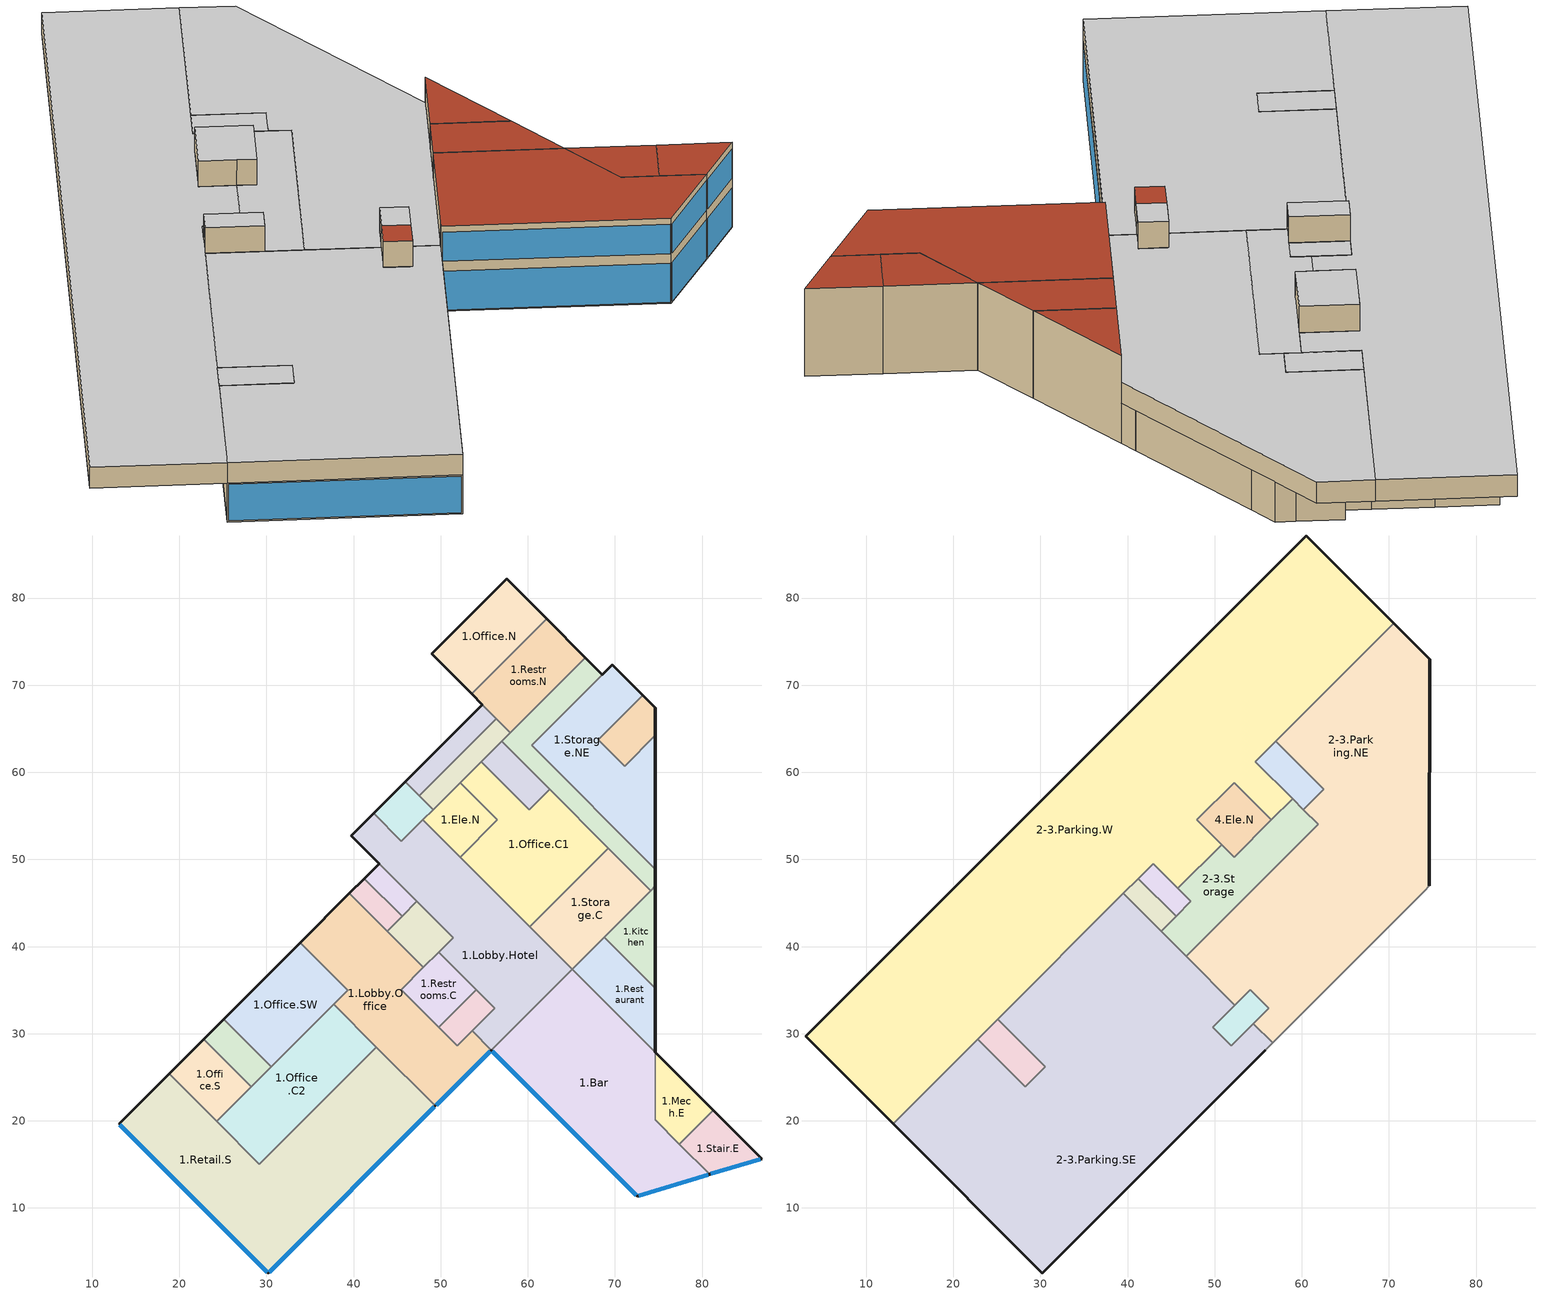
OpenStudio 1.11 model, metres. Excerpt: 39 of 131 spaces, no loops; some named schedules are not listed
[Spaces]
1.Retail.S
 floor ground: 18.83,25.4 29.19,15.03 42.63,28.47 49.39,21.71 30.22,2.54 13.09,19.66 z0
 wall outside (Proposed CMU Wall): 18.83,25.4 13.09,19.66 30.22,2.54 49.39,21.71 z0:4.88
 wall to 1.Office.S: 24.29,19.94 18.83,25.4 z0:4.88
 wall to 1.Office.C2: 42.63,28.47 29.19,15.03 24.29,19.94 z0:4.88
 wall to 1.Lobby.Office: 49.39,21.71 42.63,28.47 z0:4.88
 window: 13.2,19.56 30.11,2.65 / 30.32,2.65 49.28,21.6 z0.15:4.72
1.Lobby.Office
 floor ground: 39.52,46.09 48.01,37.6 45.46,35.05 51.9,28.61 53.61,30.32 55.8,28.12 49.39,21.71 37.73,33.37 39.34,34.99 33.88,40.45 z0
 wall outside (Proposed CMU Wall): 39.52,46.09 33.88,40.45 / 49.39,21.71 55.8,28.12 z0:4.88
 wall to 1.Ele.S: 43.85,41.77 39.52,46.09 z0:4.88
 wall to 1.Retail.C: 48.01,37.6 43.85,41.77 z0:4.88
 wall to 1.Restrooms.C: 49.77,30.74 45.46,35.05 48.01,37.6 z0:4.88
 wall to 1.Ele.E: 53.61,30.32 51.9,28.61 49.77,30.74 z0:4.88
 wall to 1.Lobby.Hotel: 55.8,28.12 53.61,30.32 z0:4.88
 wall to 1.Office.C2: 37.73,33.37 42.63,28.47 z0:4.88
 wall to 1.Office.SW: 33.88,40.45 39.34,34.99 37.73,33.37 z0:4.88
 window: 49.5,21.82 55.69,28.02 z0.15:4.72
1.Lobby.Hotel
 floor ground: 42.3,55.29 45.5,52.08 47.97,54.54 65.09,37.42 55.8,28.12 53.61,30.32 56.21,32.92 49.77,39.36 51.45,41.04 39.75,52.74 z0
 wall outside (Proposed CMU Wall): 42.3,55.29 39.75,52.74 42.96,49.53 z0:4.88
 wall to 1.Office.W: 47.97,54.54 45.5,52.08 42.3,55.29 z0:4.88
 wall to 1.Ele.N: 52.24,50.27 47.97,54.54 z0:4.88
 wall to 1.Office.C1: 60.24,42.27 52.24,50.27 z0:4.88
 wall to 1.Storage.C: 65.09,37.42 60.24,42.27 z0:4.88
 wall to 1.Bar: 55.8,28.12 65.09,37.42 z0:4.88
 wall to 1.Ele.E: 54.08,35.05 56.21,32.92 53.61,30.32 z0:4.88
 wall to 1.Restrooms.C: 49.77,39.36 54.08,35.05 z0:4.88
 wall to 1.Retail.C: 47.29,45.21 51.45,41.04 49.77,39.36 z0:4.88
 wall to 1.Mech.W: 42.96,49.53 47.29,45.21 z0:4.88
1.Storage.C
 floor ground: 69.26,51.28 74.11,46.43 65.09,37.42 60.24,42.27 z0
 wall to 1.Office.C1: 69.26,51.28 60.24,42.27 z0:4.88
 wall to 1.Corridor.NE: 74.11,46.43 69.26,51.28 z0:4.88
 wall to 1.Kitchen: 68.77,41.09 74.11,46.43 z0:4.88
 wall to 1.Restaurant: 65.09,37.42 68.77,41.09 z0:4.88
1.Corridor.NE
 floor ground: 66.61,73.18 68.57,71.22 60.43,63.08 74.64,48.88 74.64,46.96 74.11,46.43 56.99,63.56 z0
 wall outside (Proposed CMU Wall): 68.57,71.22 66.61,73.18 / 74.64,46.96 74.64,48.88 z0:4.88
 wall to 1.Stairs.N: 56.99,63.56 62.5,58.05 z0:4.88
 wall to 1.Corridor.NW: 57.99,64.56 56.99,63.56 z0:4.88
 wall to 1.Restrooms.N: 66.61,73.18 57.99,64.56 z0:4.88
 wall to 1.Storage.NE: 74.64,48.88 60.43,63.08 68.57,71.22 z0:4.88
 wall to 1.Kitchen: 74.11,46.43 74.64,46.96 z0:4.88
 wall to 1.Office.C1: 62.5,58.05 69.26,51.28 z0:4.88
1.Storage.NE
 floor ground: 69.71,72.36 73.21,68.86 68.09,63.74 71.11,60.72 74.65,64.26 74.64,48.88 60.43,63.08 z0
 wall outside (Proposed CMU Wall): 74.64,48.88 74.65,64.26 / 73.21,68.86 69.71,72.36 68.57,71.22 z0:4.88
 wall to 1.Mech.NE: 74.65,64.26 71.11,60.72 68.09,63.74 73.21,68.86 z0:4.88
1.Ele.E
 floor ground: 54.08,35.05 56.21,32.92 51.9,28.61 49.77,30.74 z0
 wall to 1.Restrooms.C: 54.08,35.05 49.77,30.74 z0:4.88
1.Restrooms.C
 floor ground: 49.77,39.36 54.08,35.05 49.77,30.74 45.46,35.05 z0
 wall to 1.Retail.C: 49.77,39.36 48.01,37.6 z0:4.88
1.Office.C1
 floor ground: 54.67,61.24 60.18,55.73 62.5,58.05 69.26,51.28 60.24,42.27 52.24,50.27 56.51,54.54 52.24,58.81 z0
 wall to 1.Ele.N: 52.24,58.81 56.51,54.54 52.24,50.27 z0:4.88
 wall to 1.Corridor.NW: 54.67,61.24 52.24,58.81 z0:4.88
 wall to 1.Stairs.N: 62.5,58.05 60.18,55.73 54.67,61.24 z0:4.88
1.Office.C2
 floor ground: 37.73,33.37 42.63,28.47 29.19,15.03 24.29,19.94 z0
 wall to 1.Office.S: 28.28,23.93 24.29,19.94 z0:4.88
 wall to 1.Stairs.S: 30.54,26.19 28.28,23.93 z0:4.88
 wall to 1.Office.SW: 37.73,33.37 30.54,26.19 z0:4.88
1.Retail.C
 floor ground: 47.29,45.21 51.45,41.04 48.01,37.6 43.85,41.77 z0
 wall to 1.Ele.S: 45.57,43.49 43.85,41.77 z0:4.88
 wall to 1.Mech.W: 47.29,45.21 45.57,43.49 z0:4.88
1.Mech.NE
 floor ground: 73.21,68.86 74.66,67.42 74.65,64.26 71.11,60.72 68.09,63.74 z0
 wall outside (Proposed CMU Wall): 74.65,64.26 74.66,67.42 73.21,68.86 z0:4.88
1.Stairs.N
 floor ground: 56.99,63.56 62.5,58.05 60.18,55.73 54.67,61.24 z0
 wall to 1.Corridor.NW: 56.99,63.56 54.67,61.24 z0:4.88
1.Office.S
 floor ground: 22.82,29.39 28.28,23.93 24.29,19.94 18.83,25.4 z0
 wall outside (Proposed CMU Wall): 22.82,29.39 18.83,25.4 z0:4.88
 wall to 1.Stairs.S: 28.28,23.93 22.82,29.39 z0:4.88
1.Stairs.S
 floor ground: 25.08,31.65 30.54,26.19 28.28,23.93 22.82,29.39 z0
 wall outside (Proposed CMU Wall): 25.08,31.65 22.82,29.39 z0:4.88
 wall to 1.Office.SW: 30.54,26.19 25.08,31.65 z0:4.88
1.Office.SW
 floor ground: 33.88,40.45 39.34,34.99 30.54,26.19 25.08,31.65 z0
 wall outside (Proposed CMU Wall): 33.88,40.45 25.08,31.65 z0:4.88
1.Ele.S
 floor ground: 41.24,47.81 45.57,43.49 43.85,41.77 39.52,46.09 z0
 wall outside (Proposed CMU Wall): 41.24,47.81 39.52,46.09 z0:4.88
 wall to 1.Mech.W: 45.57,43.49 41.24,47.81 z0:4.88
1.Mech.W
 floor ground: 42.96,49.53 47.29,45.21 45.57,43.49 41.24,47.81 z0
 wall outside (Proposed CMU Wall): 42.96,49.53 41.24,47.81 z0:4.88
1.Ele.N
 floor ground: 52.24,58.81 56.51,54.54 52.24,50.27 47.97,54.54 z0
 wall to 1.Office.W: 49.15,55.72 47.97,54.54 z0:4.88
 wall to 1.Corridor.NW: 52.24,58.81 49.15,55.72 z0:4.88
1.Office.W
 floor ground: 45.94,58.93 49.15,55.72 45.5,52.08 42.3,55.29 z0
 wall outside (Proposed CMU Wall): 45.94,58.93 42.3,55.29 z0:4.88
 wall to 1.Storage.W: 47.55,57.33 45.94,58.93 z0:4.88
 wall to 1.Corridor.NW: 49.15,55.72 47.55,57.33 z0:4.88
1.Corridor.NW
 floor ground: 56.38,66.16 57.99,64.56 49.15,55.72 47.55,57.33 z0
 wall to 1.Restrooms.N: 57.99,64.56 56.38,66.16 z0:4.88
 wall to 1.Storage.W: 56.38,66.16 47.55,57.33 z0:4.88
1.Restrooms.N
 floor ground: 62.17,77.62 66.61,73.18 57.99,64.56 53.55,69 z0
 wall outside (Proposed CMU Wall): 53.55,69 54.78,67.77 / 66.61,73.18 62.17,77.62 z0:4.88
 wall to 1.Office.N: 62.17,77.62 53.55,69 z0:4.88
 wall to 1.Storage.W: 54.78,67.77 56.38,66.16 z0:4.88
1.Storage.W
 floor ground: 54.78,67.77 56.38,66.16 47.55,57.33 45.94,58.93 z0
 wall outside (Proposed CMU Wall): 54.78,67.77 45.94,58.93 z0:4.88
1.Office.N
 floor ground: 57.57,82.21 62.17,77.62 53.55,69 48.95,73.59 z0
 wall outside (Proposed CMU Wall): 62.17,77.62 57.57,82.21 48.95,73.59 53.55,69 z0:4.88
1.Kitchen
 floor ground: 74.64,46.96 74.63,35.22 68.77,41.09 z0
 wall outside (Proposed CMU Wall): 74.63,35.22 74.64,46.96 z0:10.67
 wall to 1.Restaurant: 68.77,41.09 74.63,35.22 z0:10.67
 wall to 2-3.Parking.NE: 74.64,46.96 74.11,46.43 68.77,41.09 z4.88:7.47
 wall to 4.Parking.NE: 74.64,46.96 74.11,46.43 68.77,41.09 z7.47:10.67
 roof outside: 74.63,35.22 74.64,46.96 68.77,41.09 z10.67
1.Restaurant
 floor ground: 65.09,37.42 68.77,41.09 74.63,35.22 74.63,27.88 z0
 wall outside (Proposed CMU Wall): 74.63,27.88 74.63,35.22 z0:10.67
 wall to 2-3.Parking.NE: 68.77,41.09 65.09,37.42 z4.88:7.47
 wall to 1.Bar: 65.09,37.42 74.63,27.88 z0:10.67
 wall to 4.Parking.NE: 68.77,41.09 65.09,37.42 z7.47:10.67
 roof outside: 74.63,27.88 74.63,35.22 68.77,41.09 65.09,37.42 z10.67
1.Stair.E
 floor ground: 77.41,17.33 81.29,21.22 86.86,15.65 80.88,13.86 z0
 wall outside (Proposed CMU Wall): 80.88,13.86 86.86,15.65 81.29,21.22 z0:10.67
 wall to 1.Bar: 77.41,17.33 80.88,13.86 z0:10.67
 wall to 1.Mech.E: 81.29,21.22 77.41,17.33 z0:10.67
 window: 81.03,13.9 86.71,15.61 z6.25:9.91; 81.03,13.9 86.71,15.61 z0.15:5.03
 roof outside: 86.86,15.65 81.29,21.22 77.41,17.33 80.88,13.86 z10.67
1.Bar
 floor ground: 65.09,37.42 74.63,27.88 74.62,20.12 80.88,13.86 72.56,11.36 55.8,28.12 z0
 wall outside (Proposed CMU Wall): 55.8,28.12 72.56,11.36 80.88,13.86 z0:10.67
 wall to 1.Mech.E: 77.41,17.33 74.62,20.12 74.63,27.88 z0:10.67
 wall to 2-3.Parking.NE: 65.09,37.42 56.65,28.97 z4.88:7.47
 wall to 2-3.Parking.SE: 56.65,28.97 55.8,28.12 z4.88:7.47
 wall to 4.Parking.SE: 56.65,28.97 55.8,28.12 z7.47:10.67
 wall to 4.Parking.NE: 65.09,37.42 56.65,28.97 z7.47:10.67
 window: 55.91,28.02 72.46,11.47 / 72.71,11.41 80.74,13.82 z6.25:9.91; 55.91,28.02 72.46,11.47 / 72.71,11.41 80.74,13.82 z0.15:5.03
 roof outside: 80.88,13.86 74.62,20.12 74.63,27.88 65.09,37.42 55.8,28.12 72.56,11.36 z10.67
1.Mech.E
 floor ground: 74.63,27.88 81.29,21.22 77.41,17.33 74.62,20.12 z0
 wall outside (Proposed CMU Wall): 81.29,21.22 74.63,27.88 z0:10.67
 roof outside: 81.29,21.22 74.63,27.88 74.62,20.12 77.41,17.33 z10.67
4.Ele.E
 floor to 1.Ele.E: 54.08,35.05 56.21,32.92 51.9,28.61 49.77,30.74 z4.88
 wall to 2-3.Parking.SE: 52.33,33.29 49.77,30.74 51.9,28.61 54.46,31.16 z4.88:7.47
 wall to 2-3.Parking.NE: 54.46,31.16 56.21,32.92 54.08,35.05 52.33,33.29 z4.88:7.47
 wall to 4.Parking.NE: 54.46,31.16 56.21,32.92 54.08,35.05 52.33,33.29 z7.47:10.67
 wall to 4.Parking.SE: 52.33,33.29 49.77,30.74 51.9,28.61 54.46,31.16 z7.47:10.67
 ceiling to 5-7.Hotel.E3: 56.21,32.92 54.08,35.05 51.79,32.76 53.93,30.63 z10.67
 roof outside: 53.93,30.63 51.79,32.76 49.77,30.74 51.9,28.61 z10.67
4.Ele.S
 floor to 1.Ele.S: 41.24,47.81 45.57,43.49 43.85,41.77 39.52,46.09 z4.88
 wall to 4.Parking.W: 41.24,47.81 39.52,46.09 z7.47:10.67
 wall to 4.Mech: 45.57,43.49 41.24,47.81 z7.47:10.67
 wall to 2-3.Storage: 43.85,41.77 45.57,43.49 z4.88:7.47
 wall to 2-3.Parking.SE: 39.52,46.09 43.85,41.77 z4.88:7.47
 wall to 4.Parking.SE: 39.52,46.09 43.85,41.77 z7.47:10.67
 wall to 4.Storage: 43.85,41.77 45.57,43.49 z7.47:10.67
 wall to 2-3.Parking.W: 41.24,47.81 39.52,46.09 z4.88:7.47
 wall to 2-3.Mech: 45.57,43.49 41.24,47.81 z4.88:7.47
 ceiling to 5-7.Ele.S: 45.57,43.49 41.24,47.81 39.52,46.09 43.85,41.77 z10.67
4.Ele.N
 floor to 1.Ele.N: 52.24,58.81 56.51,54.54 52.24,50.27 47.97,54.54 z4.88
 wall to 4.Parking.W: 56.51,54.54 52.24,58.81 47.97,54.54 50.8,51.71 z7.47:10.67
 wall to 2-3.Storage: 50.8,51.71 52.24,50.27 56.51,54.54 z4.88:7.47
 wall to 4.Storage: 50.8,51.71 52.24,50.27 56.51,54.54 z7.47:10.67
 wall to 2-3.Parking.W: 56.51,54.54 52.24,58.81 47.97,54.54 50.8,51.71 z4.88:7.47
 ceiling to 8.Ele.N: 56.51,54.54 52.24,58.81 47.97,54.54 52.24,50.27 z10.67
2-3.Parking.SE
 floor to 1.Lobby.Office: 39.52,46.09 48.01,37.6 45.46,35.05 51.9,28.61 53.61,30.32 55.8,28.12 49.39,21.71 37.73,33.37 39.34,34.99 33.88,40.45 z4.88
 floor to 1.Lobby.Hotel: 53.61,30.32 54.46,31.16 56.65,28.97 55.8,28.12 z4.88
 floor to 1.Restrooms.C: 48.01,37.6 52.33,33.29 49.77,30.74 45.46,35.05 z4.88
 floor to 1.Office.S: 22.82,29.39 28.28,23.93 24.29,19.94 18.83,25.4 z4.88
 floor to 1.Retail.S: 18.83,25.4 29.19,15.03 42.63,28.47 49.39,21.71 30.22,2.54 13.09,19.66 z4.88
 floor to 1.Office.SW: 33.88,40.45 39.34,34.99 30.54,26.19 25.08,31.65 z4.88
 floor to 1.Office.C2: 37.73,33.37 42.63,28.47 29.19,15.03 24.29,19.94 z4.88
 wall outside (Proposed CMU Wall): 13.09,19.66 30.22,2.54 55.8,28.12 z4.88:7.47
 wall to 2-3.Parking.W: 22.82,29.39 13.09,19.66 / 39.52,46.09 25.08,31.65 z4.88:7.47
 wall to 2-3.Stairs.S: 25.08,31.65 30.54,26.19 28.28,23.93 22.82,29.39 z4.88:7.47
 wall to 2-3.Storage: 46.73,38.89 43.85,41.77 z4.88:7.47
 wall to 2-3.Parking.NE: 52.33,33.29 46.73,38.89 / 56.65,28.97 54.46,31.16 z4.88:7.47
 ceiling to 4.Parking.SE: 56.65,28.97 54.46,31.16 51.9,28.61 49.77,30.74 52.33,33.29 39.52,46.09 25.08,31.65 30.54,26.19 28.28,23.93 22.82,29.39 13.09,19.66 30.22,2.54 z7.47
2-3.Parking.NE
 floor to 1.Storage.NE: 60.43,63.08 69.71,72.36 73.21,68.86 68.09,63.74 71.11,60.72 74.65,64.26 74.64,48.88 z4.88
 floor to 1.Office.C1: 62.5,58.05 69.26,51.28 60.24,42.27 55.17,47.33 61.88,54.04 60.18,55.73 z4.88
 floor to 1.Retail.C: 50.17,42.33 51.45,41.04 48.01,37.6 46.73,38.89 z4.88
 floor to 1.Restrooms.C: 48.01,37.6 49.77,39.36 54.08,35.05 52.33,33.29 z4.88
 floor to 1.Lobby.Hotel: 55.17,47.33 65.09,37.42 56.65,28.97 54.46,31.16 56.21,32.92 49.77,39.36 51.45,41.04 50.17,42.33 z4.88
 floor to 1.Corridor.NE: 66.61,73.18 68.57,71.22 60.43,63.08 74.64,48.88 74.64,46.96 74.11,46.43 56.99,63.56 z4.88
 floor to 1.Storage.C: 69.26,51.28 74.11,46.43 65.09,37.42 60.24,42.27 z4.88
 floor to 1.Mech.NE: 73.21,68.86 74.66,67.42 74.65,64.26 71.11,60.72 68.09,63.74 z4.88
 floor ground: 70.53,77.1 74.66,72.98 74.66,67.42 69.71,72.36 68.57,71.22 66.61,73.18 z4.88
 wall outside (Proposed CMU Wall): 74.64,46.96 74.66,72.98 70.53,77.1 z4.88:7.47
 wall to 2-3.Storage: 60.18,55.73 61.88,54.04 46.73,38.89 z4.88:7.47
 wall to 2-3.Stairs.N: 56.99,63.56 62.5,58.05 60.18,55.73 z4.88:7.47
 wall to 2-3.Parking.W: 70.53,77.1 56.99,63.56 z4.88:7.47
 ceiling to 4.Parking.NE: 74.64,46.96 74.66,72.98 70.53,77.1 56.99,63.56 62.5,58.05 60.18,55.73 61.88,54.04 46.73,38.89 52.33,33.29 54.08,35.05 56.21,32.92 54.46,31.16 56.65,28.97 z7.47
2-3.Storage
 floor to 1.Retail.C: 47.29,45.21 50.17,42.33 46.73,38.89 43.85,41.77 z4.88
 floor to 1.Lobby.Hotel: 50.8,51.71 55.17,47.33 50.17,42.33 45.79,46.71 z4.88
 floor to 1.Office.C1: 58.94,56.97 61.88,54.04 55.17,47.33 52.24,50.27 z4.88
 wall to 2-3.Mech: 45.79,46.71 47.29,45.21 45.57,43.49 z4.88:7.47
 wall to 2-3.Parking.W: 50.8,51.71 45.79,46.71 / 58.94,56.97 56.51,54.54 z4.88:7.47
 wall to 2-3.Stairs.N: 60.18,55.73 58.94,56.97 z4.88:7.47
 ceiling to 4.Storage: 61.88,54.04 58.94,56.97 52.24,50.27 50.8,51.71 45.79,46.71 47.29,45.21 43.85,41.77 46.73,38.89 z7.47
2-3.Stairs.N
 floor to 1.Stairs.N: 56.99,63.56 62.5,58.05 60.18,55.73 54.67,61.24 z4.88
 wall to 2-3.Parking.W: 56.99,63.56 54.67,61.24 58.94,56.97 z4.88:7.47
 ceiling to 4.Stairs.N: 62.5,58.05 56.99,63.56 54.67,61.24 60.18,55.73 z7.47
2-3.Stairs.S
 floor to 1.Stairs.S: 25.08,31.65 30.54,26.19 28.28,23.93 22.82,29.39 z4.88
 wall to 2-3.Parking.W: 25.08,31.65 22.82,29.39 z4.88:7.47
 ceiling to 4.Stairs.S: 30.54,26.19 25.08,31.65 22.82,29.39 28.28,23.93 z7.47
2-3.Mech
 floor to 1.Mech.W: 42.96,49.53 47.29,45.21 45.57,43.49 41.24,47.81 z4.88
 wall to 2-3.Parking.W: 45.79,46.71 42.96,49.53 41.24,47.81 z4.88:7.47
 ceiling to 4.Mech: 47.29,45.21 42.96,49.53 41.24,47.81 45.57,43.49 z7.47
2-3.Parking.W
 floor ground: 60.51,87.13 70.53,77.1 66.61,73.18 57.57,82.21 48.95,73.59 54.78,67.77 39.75,52.74 42.96,49.53 13.09,19.66 3.07,29.68 z4.88
 floor to 1.Office.N: 57.57,82.21 62.17,77.62 53.55,69 48.95,73.59 z4.88
 floor to 1.Office.C1: 54.67,61.24 58.94,56.97 56.51,54.54 52.24,58.81 z4.88
 floor to 1.Corridor.NW: 56.38,66.16 57.99,64.56 49.15,55.72 47.55,57.33 z4.88
 floor to 1.Lobby.Hotel: 42.3,55.29 45.5,52.08 47.97,54.54 50.8,51.71 45.79,46.71 39.75,52.74 z4.88
 floor to 1.Restrooms.N: 62.17,77.62 66.61,73.18 57.99,64.56 53.55,69 z4.88
 floor to 1.Storage.W: 54.78,67.77 56.38,66.16 47.55,57.33 45.94,58.93 z4.88
 floor to 1.Office.W: 45.94,58.93 49.15,55.72 45.5,52.08 42.3,55.29 z4.88
 wall outside (Proposed CMU Wall): 70.53,77.1 60.51,87.13 3.07,29.68 13.09,19.66 z4.88:7.47
 ceiling to 4.Parking.W: 58.94,56.97 54.67,61.24 70.53,77.1 60.51,87.13 3.07,29.68 13.09,19.66 42.96,49.53 45.79,46.71 50.8,51.71 47.97,54.54 52.24,58.81 56.51,54.54 z7.47
[Building]
Building 1: Space Type=90.1-2007 - LrgHotel - GuestRoom; Default Construction Set=Proposed Wall 0.2 Spandrel; Default Schedule Set=90.1-2007 - LrgHotel - GuestRoom Schedule Set
[ClimateZones]
Climate Zone Institution Name 1=ASHRAE; Climate Zone Document Name 1=ANSI/ASHRAE Standard 169; Climate Zone Document Year 1=2006; Climate Zone Institution Name 2=CEC; Climate Zone Document Name 2=California Climate Zone Descriptions; Climate Zone Document Year 2=1995
[Site]
Denver Intl Ap: Latitude {deg}=39.83; Longitude {deg}=-104.65; Time Zone {hr}=-7; Elevation {m}=1650
[SizingPeriod:DesignDay] Barometric Pressure {Pa}=83011; Sky Clearness=0; Rain Indicator=0; Snow Indicator=0; Day of Month=21; Daylight Saving Time Indicator=0; Dry-Bulb Temperature Range Modifier Type=DefaultMultipliers
Name | Maximum Dry-Bulb Temperature {C} | Daily Dry-Bulb Temperature Range {deltaC} | Humidity Indicating Conditions at Maximum Dry-Bulb | Wind Speed {m/s} | Wind Direction {deg} | Month | Day Type | Humidity Indicating Type | Solar Model Indicator | ASHRAE Taub | ASHRAE Taud
Denver Intl Ap Ann Clg .4% Condns DP=>MDB | 19.9 | 15.2 | 16 | 4.2 | 80 | 7 | SummerDesignDay | Dewpoint | ASHRAETau | 0.424 | 2.012
Denver Intl Ap Ann Hum_n 99.6% Condns DP=>MCDB | -11.7 | 0 | -21.5 | 3.3 | 160 | 12 | WinterDesignDay | Dewpoint | ASHRAEClearSky
Denver Intl Ap Ann Clg .4% Condns DB=>MWB | 34.6 | 15.2 | 15.7 | 4.2 | 80 | 7 | SummerDesignDay | Wetbulb | ASHRAETau | 0.424 | 2.012
Denver Intl Ap Ann Clg .4% Condns WB=>MDB | 27.3 | 15.2 | 18.3 | 4.2 | 80 | 7 | SummerDesignDay | Wetbulb | ASHRAETau | 0.424 | 2.012
[Construction]
ExtSlabCarpet 4in ClimateZone 1-8: MAT-CC05 4 HW CONCRETE, CP02 CARPET PAD
Exterior Door: F08 Metal surface, I01 25mm insulation board
Interior Ceiling: M11 100mm lightweight concrete, F05 Ceiling air space resistance, F16 Acoustic tile
Interior Door; Interior Partition: G05 25mm wood
Interior Floor: F16 Acoustic tile, F05 Ceiling air space resistance, M11 100mm lightweight concrete
Interior Wall: G01a 19mm gypsum board, F04 Wall air space resistance, G01a 19mm gypsum board
Interior Window; Interior Window 1; Interior Window 2: Clear 3mm
90.1-2007 Nonres 5B Roof IEAD: Roof Membrane 1, Roof Insulation [14], Metal Decking 1
90.1-2007 Nonres 5B Skylight without Curb: Theoretical Glass [146]
Low-e Low SHGC Window Construction: Low-e Low SHGC Glass Material
Spandrel Wall: MAT-SHEATH 1, Wall Insulation Spandrel_R-value to: 2.490221628296452 (ft^2*h*R/Btu), 1/2IN Gypsum 1
Proposed CMU Wall: MAT-SHEATH 1, Wall Insulation Proposed CMU, 1/2IN Gypsum 1
[Material] Thermal Absorptance=0.9
Name | Roughness | Thickness {m} | Conductivity {W/m-K} | Density {kg/m3} | Specific Heat {J/kg-K} | Solar Absorptance | Visible Absorptance
MAT-CC05 4 HW CONCRETE | Rough | 0.1016 | 1.311 | 2240 | 836.8 | 0.7 | 0.7
F08 Metal surface | Smooth | 0.0008 | 45.28 | 7824 | 500 | 0.7 | 0.7
I01 25mm insulation board | MediumRough | 0.0254 | 0.03 | 43 | 1210 | 0.7 | 0.7
M11 100mm lightweight concrete | MediumRough | 0.1016 | 0.53 | 1280 | 840 | 0.7 | 0.7
F16 Acoustic tile | MediumSmooth | 0.0191 | 0.06 | 368 | 590 | 0.7 | 0.7
G05 25mm wood | MediumSmooth | 0.0254 | 0.15 | 608 | 1630 | 0.7 | 0.7
G01a 19mm gypsum board | MediumSmooth | 0.019 | 0.16 | 800 | 1090 | 0.7 | 0.7
1/2IN Gypsum 1 | Smooth | 0.01271 | 0.16 | 784.9 | 830 | 0.92 | 0.92
Roof Insulation [14] | MediumRough | 0.167335 | 0.049 | 265 | 836.8 | 0.7 | 0.7
Roof Membrane 1 | VeryRough | 0.0095 | 0.16 | 1121.29 | 1460 | 0.7 | 0.7
Metal Decking 1 | MediumSmooth | 0.001524 | 45.006 | 7680 | 418.4 | 0.7 | 0.3
Wall Insulation Spandrel_R-value to: 2.490221628296452 (ft^2*h*R/Btu) | MediumRough | 0.0197349 | 0.045 | 265 | 836.8 | 0.7 | 0.7
Wall Insulation Proposed CMU | MediumRough | 0.1778 | 0.045 | 265 | 836.8 | 0.7 | 0.7
[Material:NoMass] Thermal Absorptance=0.9; Solar Absorptance=0.7
Name | Roughness | Thermal Resistance {m2-K/W} | Visible Absorptance
CP02 CARPET PAD | Smooth | 0.1 | 0.8
MAT-SHEATH 1 | Rough | 0.36256 | 0.7
[WindowMaterial:Glazing] Optical Data Type=SpectralAverage; Thickness {m}=0.003; Infrared Transmittance at Normal Incidence=0
Name | Solar Transmittance at Normal Incidence | Front Side Solar Reflectance at Normal Incidence | Back Side Solar Reflectance at Normal Incidence | Visible Transmittance at Normal Incidence | Front Side Visible Reflectance at Normal Incidence | Back Side Visible Reflectance at Normal Incidence | Front Side Infrared Hemispherical Emissivity | Back Side Infrared Hemispherical Emissivity | Conductivity {W/m-K} | Dirt Correction Factor for Solar and Visible Transmittance | Solar Diffusing
Clear 3mm | 0.837 | 0.075 | 0 | 0.898 | 0.081 | 0 | 0.84 | 0.84 | 0.9 | 1 | Yes
Theoretical Glass [146] | 0.481761 | 0.468239 | 0.468239 | 0.621562 | 0.328438 | 0.328438 | 0.9 | 0.9 | 0.03026
[WindowMaterial:SimpleGlazingSystem]
Low-e Low SHGC Glass Material: U-Factor {W/m2-K}=2.1691; Solar Heat Gain Coefficient=0.236; Visible Transmittance=0.438
[Material:AirGap]
Name | Thermal Resistance {m2-K/W}
F05 Ceiling air space resistance | 0.18
F04 Wall air space resistance | 0.15
[DefaultSurfaceConstructions]
Name | Floor Construction | Wall Construction | Roof Ceiling Construction
Default Surface Constructions 2 | Interior Floor | Interior Wall | Interior Ceiling
Default Surface Constructions 3 | ExtSlabCarpet 4in ClimateZone 1-8 | ExtSlabCarpet 4in ClimateZone 1-8 | ExtSlabCarpet 4in ClimateZone 1-8
Default Surface Constructions 1 adj ext wall insulation adj ext wall insulation adj ext wall insulation | ExtSlabCarpet 4in ClimateZone 1-8 | Spandrel Wall | 90.1-2007 Nonres 5B Roof IEAD
[DefaultSubSurfaceConstructions]
Name | Fixed Window Construction | Operable Window Construction | Door Construction | Skylight Construction | Tubular Daylight Dome Construction | Tubular Daylight Diffuser Construction
Default Sub Surface Constructions 1 | Low-e Low SHGC Window Construction | Low-e Low SHGC Window Construction | Exterior Door | 90.1-2007 Nonres 5B Skylight without Curb | Interior Window 2 | Interior Window 1
Default Sub Surface Constructions 2 | Interior Window | Interior Window | Interior Door
[DefaultConstructionSet]
Proposed Wall 0.2 Spandrel: Default Exterior Surface Constructions=Default Surface Constructions 1 adj ext wall insulation adj ext wall insulation adj ext wall insulation; Default Interior Surface Constructions=Default Surface Constructions 2; Default Ground Contact Surface Constructions=Default Surface Constructions 3; Default Exterior SubSurface Constructions=Default Sub Surface Constructions 1; Default Interior SubSurface Constructions=Default Sub Surface Constructions 2; Interior Partition Construction=Interior Partition
[GasEquipment:Definition]
90.1-2007 - LrgHotel - Kitchen Gas Equipment Definition: Design Level Calculation Method=Watts/Area; Watts per Space Floor Area {W/m2}=232.809
[SpaceType]
Name | Default Schedule Set | Design Specification Outdoor Air Object | Standards Building Type | Standards Space Type
90.1-2007 - LrgHotel - Cafe | 90.1-2007 - LrgHotel - Cafe Schedule Set | 90.1-2007 - LrgHotel - Cafe Ventilation | LargeHotel | Cafe
90.1-2007 - LrgHotel - Corridor | 90.1-2007 - LrgHotel - Corridor Schedule Set | 90.1-2007 - LrgHotel - Corridor Ventilation | LargeHotel | Corridor
90.1-2007 - LrgHotel - GuestRoom | 90.1-2007 - LrgHotel - GuestRoom Schedule Set | 90.1-2007 - LrgHotel - GuestRoom Ventilation | LargeHotel | GuestRoom
Retail Kitchen | Retail Schedule Set | 90.1-2007 - LrgHotel - Kitchen Ventilation | QuickServiceRestaurant | Kitchen
90.1-2007 - LrgHotel - Lobby | 90.1-2007 - LrgHotel - Lobby Schedule Set | 90.1-2007 - LrgHotel - Lobby Ventilation | LargeHotel | Lobby
90.1-2007 - LrgHotel - Mechanical | 90.1-2007 - LrgHotel - Mechanical Schedule Set | 90.1-2007 - LrgHotel - Mechanical Ventilation | LargeHotel | Mechanical
Retail | Retail Schedule Set | 90.1-2007 - LrgHotel - Retail Ventilation | LargeHotel | Retail
90.1-2007 - LrgHotel - Storage | 90.1-2007 - LrgHotel - Storage Schedule Set | 90.1-2007 - LrgHotel - Storage Ventilation | LargeHotel | Storage
Elevator Space Type |  |  | LargeHotel | Corridor
Stairs Space Type | 90.1-2007 - LrgHotel - Corridor Schedule Set | 90.1-2007 - LrgHotel - Corridor Ventilation | Office | Stair
Parking Garage Space Type | 90.1-2007 - LrgHotel - Corridor Schedule Set | 90.1-2007 - LrgHotel - Corridor Ventilation | LargeHotel | Storage
Office | Office Schedule Set | 90.1-2007 - LrgHotel - Office Ventilation | Office | OpenOffice
90.1-2007 - LrgHotel - Restroom | 90.1-2007 - LrgHotel - Corridor Schedule Set | 90.1-2007 - LrgHotel - Restroom Ventilation | LargeHotel | Corridor
[DefaultScheduleSet] Infiltration Schedule=LargeHotel Infil Quarter On
Name | Number of People Schedule | People Activity Level Schedule | Lighting Schedule | Electric Equipment Schedule
90.1-2007 - LrgHotel - Cafe Schedule Set; 90.1-2007 - LrgHotel - Lobby Schedule Set; 90.1-2007 - LrgHotel - Storage Schedule Set | LargeHotel Bldg Occ | LargeHotel Activity | LargeHotel Bldg Light | LargeHotel Bldg Equip
90.1-2007 - LrgHotel - Corridor Schedule Set | LargeHotel Bldg Occ | LargeHotel Activity | LargeHotel Bldg Light
90.1-2007 - LrgHotel - GuestRoom Schedule Set | LargeHotel GuestRoom Occ | LargeHotel Activity | LargeHotel Bldg Light | LargeHotel GuestRoom Equip
90.1-2007 - LrgHotel - Mechanical Schedule Set |  |  | LargeHotel Bldg Light | LargeHotel Bldg Equip
Retail Schedule Set | Retail Occ Sch | LargeHotel Activity | Retail Lighting Sch | Retail Bldg Equip
Office Schedule Set | Office Occupancy Sch | LargeHotel Activity | Office Lighting Sch | Office Equipment Sch
[Lights:Definition] Design Level Calculation Method=Watts/Area
Name | Watts per Space Floor Area {W/m2} | Fraction Visible
90.1-2007 - LrgHotel - Cafe Lights Definition | 7.31946
90.1-2007 - LrgHotel - Corridor Lights Definition | 5.59723
90.1-2007 - LrgHotel - GuestRoom Lights Definition | 10.5486
90.1-2007 - LrgHotel - Kitchen Lights Definition | 12.9167
90.1-2007 - LrgHotel - Lobby Lights Definition | 7.64238
90.1-2007 - LrgHotel - Mechanical Lights Definition | 16.1459
90.1-2007 - LrgHotel - Retail Lights Definition | 18.2986
90.1-2007 - LrgHotel - Storage Lights Definition | 8.61113
90.1-2007 - LrgHotel - Parking Garage Lights Definition | 1.18403 | 0
90.1-2007 - LrgHotel - Office Lights Definition | 11.8403
90.1-2007 - LrgHotel - Restroom Lights Definition | 7.85765 | 0
[Lights]
Name | Lights Definition | Space or SpaceType | Schedule
90.1-2007 - LrgHotel - Cafe Lights | 90.1-2007 - LrgHotel - Cafe Lights Definition | 90.1-2007 - LrgHotel - Cafe
90.1-2007 - LrgHotel - Corridor Lights | 90.1-2007 - LrgHotel - Corridor Lights Definition | 90.1-2007 - LrgHotel - Corridor
90.1-2007 - LrgHotel - GuestRoom Lights | 90.1-2007 - LrgHotel - GuestRoom Lights Definition | 90.1-2007 - LrgHotel - GuestRoom
90.1-2007 - LrgHotel - Kitchen Lights | 90.1-2007 - LrgHotel - Kitchen Lights Definition | Retail Kitchen
90.1-2007 - LrgHotel - Lobby Lights | 90.1-2007 - LrgHotel - Lobby Lights Definition | 90.1-2007 - LrgHotel - Lobby
90.1-2007 - LrgHotel - Mechanical Lights | 90.1-2007 - LrgHotel - Mechanical Lights Definition | 90.1-2007 - LrgHotel - Mechanical
90.1-2007 - LrgHotel - Retail Lights | 90.1-2007 - LrgHotel - Retail Lights Definition | Retail
90.1-2007 - LrgHotel - Storage Lights | 90.1-2007 - LrgHotel - Storage Lights Definition | 90.1-2007 - LrgHotel - Storage
90.1-2007 - LrgHotel - Corridor Lights 1 | 90.1-2007 - LrgHotel - Corridor Lights Definition | Stairs Space Type
90.1-2007 - LrgHotel - Corridor Lights 2 | 90.1-2007 - LrgHotel - Parking Garage Lights Definition | Parking Garage Space Type | Always On Sch
90.1-2007 - LrgHotel - Lobby Lights 1 | 90.1-2007 - LrgHotel - Office Lights Definition | Office
90.1-2007 - LrgHotel - Corridor Lights 5 | 90.1-2007 - LrgHotel - Restroom Lights Definition | 90.1-2007 - LrgHotel - Restroom
[DesignSpecification:OutdoorAir] Outdoor Air Method=Sum
Name | Outdoor Air Flow per Person {m3/s-person} | Outdoor Air Flow per Floor Area {m3/s-m2}
90.1-2007 - LrgHotel - Cafe Ventilation; 90.1-2007 - LrgHotel - Kitchen Ventilation | 0.00353961 | 0.0009144
90.1-2007 - LrgHotel - Corridor Ventilation |  | 0.0003048
90.1-2007 - LrgHotel - GuestRoom Ventilation; 90.1-2007 - LrgHotel - Office Ventilation | 0.00235974 | 0.0003048
90.1-2007 - LrgHotel - Lobby Ventilation | 0.00353961 | 0.0003048
90.1-2007 - LrgHotel - Mechanical Ventilation; 90.1-2007 - LrgHotel - Storage Ventilation |  | 0.0006096
90.1-2007 - LrgHotel - Retail Ventilation | 0.00353961 | 0.0006096
90.1-2007 - LrgHotel - Restroom Ventilation | 0 | 0.0003048
[People:Definition] Number of People Calculation Method=People/Area; Fraction Radiant=0.3
Name | People per Space Floor Area {person/m2}
90.1-2007 - LrgHotel - Cafe People Definition | 0.721182
90.1-2007 - LrgHotel - Corridor People Definition | 0.0107639
90.1-2007 - LrgHotel - GuestRoom People Definition | 0.0384272
90.1-2007 - LrgHotel - Kitchen People Definition | 0.0538196
90.1-2007 - LrgHotel - Lobby People Definition | 0.322917
90.1-2007 - LrgHotel - Retail People Definition | 0.161459
90.1-2007 - LrgHotel - Storage People Definition | 0.0215278
90.1-2007 - LrgHotel - Office People Definition | 0.0511286
90.1-2007 - LrgHotel - Restroom People Definition | 0.107639
[People]
Name | People Definition | Space or SpaceType
90.1-2007 - LrgHotel - Cafe People | 90.1-2007 - LrgHotel - Cafe People Definition | 90.1-2007 - LrgHotel - Cafe
90.1-2007 - LrgHotel - Corridor People | 90.1-2007 - LrgHotel - Corridor People Definition | 90.1-2007 - LrgHotel - Corridor
90.1-2007 - LrgHotel - GuestRoom People | 90.1-2007 - LrgHotel - GuestRoom People Definition | 90.1-2007 - LrgHotel - GuestRoom
90.1-2007 - LrgHotel - Kitchen People | 90.1-2007 - LrgHotel - Kitchen People Definition | Retail Kitchen
90.1-2007 - LrgHotel - Lobby People | 90.1-2007 - LrgHotel - Lobby People Definition | 90.1-2007 - LrgHotel - Lobby
90.1-2007 - LrgHotel - Retail People | 90.1-2007 - LrgHotel - Retail People Definition | Retail
90.1-2007 - LrgHotel - Storage People | 90.1-2007 - LrgHotel - Storage People Definition | 90.1-2007 - LrgHotel - Storage
90.1-2007 - LrgHotel - Corridor People 1 | 90.1-2007 - LrgHotel - Corridor People Definition | Stairs Space Type
90.1-2007 - LrgHotel - Lobby People 1 | 90.1-2007 - LrgHotel - Office People Definition | Office
90.1-2007 - LrgHotel - Corridor People 5 | 90.1-2007 - LrgHotel - Restroom People Definition | 90.1-2007 - LrgHotel - Restroom
[SpaceInfiltration:DesignFlowRate] Design Flow Rate Calculation Method=Flow/ExteriorArea; Flow per Exterior Surface Area {m3/s-m2}=0.000226568
Name | Space or SpaceType
90.1-2007 - LrgHotel - Cafe Infiltration | 90.1-2007 - LrgHotel - Cafe
90.1-2007 - LrgHotel - Corridor Infiltration | 90.1-2007 - LrgHotel - Corridor
90.1-2007 - LrgHotel - GuestRoom Infiltration | 90.1-2007 - LrgHotel - GuestRoom
90.1-2007 - LrgHotel - Kitchen Infiltration | Retail Kitchen
90.1-2007 - LrgHotel - Lobby Infiltration | 90.1-2007 - LrgHotel - Lobby
90.1-2007 - LrgHotel - Mechanical Infiltration | 90.1-2007 - LrgHotel - Mechanical
90.1-2007 - LrgHotel - Retail Infiltration | Retail
90.1-2007 - LrgHotel - Storage Infiltration | 90.1-2007 - LrgHotel - Storage
90.1-2007 - LrgHotel - Corridor Infiltration 1 | Stairs Space Type
90.1-2007 - LrgHotel - Corridor Infiltration 2 | Parking Garage Space Type
90.1-2007 - LrgHotel - Lobby Infiltration 1 | Office
90.1-2007 - LrgHotel - Corridor Infiltration 5 | 90.1-2007 - LrgHotel - Restroom
[ElectricEquipment:Definition] Design Level Calculation Method=Watts/Area
Name | Watts per Space Floor Area {W/m2}
90.1-2007 - LrgHotel - Cafe Electric Equipment Definition; 90.1-2007 - LrgHotel - Mechanical Electric Equipment Definition | 2.79862
90.1-2007 - LrgHotel - GuestRoom Electric Equipment Definition | 7.31946
90.1-2007 - LrgHotel - Kitchen Electric Equipment Definition | 129.167
90.1-2007 - LrgHotel - Lobby Electric Equipment Definition | 4.09029
90.1-2007 - LrgHotel - Retail Electric Equipment Definition | 5.48959
90.1-2007 - LrgHotel - Storage Electric Equipment Definition | 1.39931
Elevator Load | 55.9723
90.1-2007 - LrgHotel - Office Electric Equipment Definition | 6.8889
[ElectricEquipment]
Name | Electric Equipment Definition | Space or SpaceType | Schedule
90.1-2007 - LrgHotel - Cafe Electric Equipment | 90.1-2007 - LrgHotel - Cafe Electric Equipment Definition | 90.1-2007 - LrgHotel - Cafe
90.1-2007 - LrgHotel - GuestRoom Electric Equipment | 90.1-2007 - LrgHotel - GuestRoom Electric Equipment Definition | 90.1-2007 - LrgHotel - GuestRoom
90.1-2007 - LrgHotel - Kitchen Electric Equipment | 90.1-2007 - LrgHotel - Kitchen Electric Equipment Definition | Retail Kitchen
90.1-2007 - LrgHotel - Lobby Electric Equipment | 90.1-2007 - LrgHotel - Lobby Electric Equipment Definition | 90.1-2007 - LrgHotel - Lobby
90.1-2007 - LrgHotel - Mechanical Electric Equipment | 90.1-2007 - LrgHotel - Mechanical Electric Equipment Definition | 90.1-2007 - LrgHotel - Mechanical
90.1-2007 - LrgHotel - Retail Electric Equipment | 90.1-2007 - LrgHotel - Retail Electric Equipment Definition | Retail
90.1-2007 - LrgHotel - Storage Electric Equipment | 90.1-2007 - LrgHotel - Storage Electric Equipment Definition | 90.1-2007 - LrgHotel - Storage
Electric Equipment 1 | Elevator Load | Elevator Space Type | Elevator Residential Sch
90.1-2007 - LrgHotel - Lobby Electric Equipment 1 | 90.1-2007 - LrgHotel - Office Electric Equipment Definition | Office
[ThermostatSetpoint:DualSetpoint]
Name | Heating Setpoint Temperature Schedule | Cooling Setpoint Temperature Schedule
1.Storage.C Zone Thermostat; 1.Storage.NE Zone Thermostat; 1.Storage.W Zone Thermostat; 1.Lobby.Hotel Zone Thermostat; 2-3.Storage Zone Thermostat; 1.Lobby.Office Zone Thermostat; 1.Restrooms.C Zone Thermostat; 1.Restrooms.N Zone Thermostat | LargeHotel HtgSetp | LargeHotel ClgSetp
1.Corridor.NE Zone Thermostat; 1.Corridor.NW Zone Thermostat | LargeHotel Corridor HtgSetp | LargeHotel Corridor ClgSetp
Kitchen Thermostat | LargeHotel Kitchen HtgSetp | LargeHotel Kitchen ClgSetp
2-3.Mech Zone Thermostat; 1.Ele.N Zone Thermostat; 1.Ele.E Zone Thermostat; 1.Stairs.N Zone Thermostat; 1.Mech.W Zone Thermostat; 2-3.Stairs.N Zone Thermostat; 1.Ele.S Zone Thermostat; 2-3.Stairs.S Zone Thermostat; 1.Stairs.S Zone Thermostat; 1.Mech.E Zone Thermostat; 4.Ele.E Zone Thermostat; 1.Stair.E Zone Thermostat; 1.Mech.NE Zone Thermostat; 4.Ele.S Zone Thermostat; 4.Ele.N Zone Thermostat | Unit Heater Htg Sch | Unit Heater Clg Sch
1.Office.C1 Zone Thermostat; 1.Office.N Zone Thermostat; 1.Office.S Zone Thermostat; 1.Office.SW Zone Thermostat; 1.Office.W Zone Thermostat; 1.Office.C2 Zone Thermostat | Office Htg Sch 1 | Office Clg Sch
1.Retail.C Zone Thermostat; 1.Retail.S Zone Thermostat; 1.Restaurant Zone Thermostat; 1.Bar Zone Thermostat | Retail Htg Sch | Retail Clg SP
[GasEquipment]
90.1-2007 - LrgHotel - Kitchen Gas Equipment: Gas Equipment Definition=90.1-2007 - LrgHotel - Kitchen Gas Equipment Definition; Space or SpaceType=Retail Kitchen; Schedule=Retail Bldg Equip
[Space]
Name | Space Type | Building Story | Thermal Zone
4.Ele.E | Elevator Space Type | Lvl 4 | 4.Ele.E Zone
4.Ele.S | Elevator Space Type | Lvl 4 | 4.Ele.S Zone
4.Ele.N | Elevator Space Type | Lvl 4 | 4.Ele.N Zone
2-3.Parking.SE | Parking Garage Space Type | Lvl 2-3 | 2-3.Parking.SE Zone
2-3.Parking.NE | Parking Garage Space Type | Lvl 2-3 | 2-3.Parking.NE Zone
2-3.Storage | 90.1-2007 - LrgHotel - Storage | Lvl 2-3 | 2-3.Storage Zone
2-3.Stairs.N | Stairs Space Type | Lvl 2-3 | 2-3.Stairs.N Zone
2-3.Stairs.S | Stairs Space Type | Lvl 2-3 | 2-3.Stairs.S Zone
2-3.Mech | 90.1-2007 - LrgHotel - Mechanical | Lvl 2-3 | 2-3.Mech Zone
2-3.Parking.W | Parking Garage Space Type | Lvl 2-3 | 2-3.Parking.W Zone
1.Retail.S | Retail | Lvl 1 | 1.Retail.S Zone
1.Lobby.Office | 90.1-2007 - LrgHotel - Lobby | Lvl 1 | 1.Lobby.Office Zone
1.Lobby.Hotel | 90.1-2007 - LrgHotel - Lobby | Lvl 1 | 1.Lobby.Hotel Zone
1.Storage.C | 90.1-2007 - LrgHotel - Storage | Lvl 1 | 1.Storage.C Zone
1.Corridor.NE | 90.1-2007 - LrgHotel - Corridor | Lvl 1 | 1.Corridor.NE Zone
1.Storage.NE | 90.1-2007 - LrgHotel - Storage | Lvl 1 | 1.Storage.NE Zone
1.Ele.E | Elevator Space Type | Lvl 1 | 1.Ele.E Zone
1.Restrooms.C | 90.1-2007 - LrgHotel - Restroom | Lvl 1 | 1.Restrooms.C Zone
1.Office.C1 | Office | Lvl 1 | 1.Office.C1 Zone
1.Office.C2 | Office | Lvl 1 | 1.Office.C2 Zone
1.Retail.C | Retail | Lvl 1 | 1.Retail.C Zone
1.Mech.NE | 90.1-2007 - LrgHotel - Mechanical | Lvl 1 | 1.Mech.NE Zone
1.Stairs.N | Stairs Space Type | Lvl 1 | 1.Stairs.N Zone
1.Office.S | Office | Lvl 1 | 1.Office.S Zone
1.Stairs.S | Stairs Space Type | Lvl 1 | 1.Stairs.S Zone
1.Office.SW | Office | Lvl 1 | 1.Office.SW Zone
1.Ele.S | Elevator Space Type | Lvl 1 | 1.Ele.S Zone
1.Mech.W | 90.1-2007 - LrgHotel - Mechanical | Lvl 1 | 1.Mech.W Zone
1.Ele.N | Elevator Space Type | Lvl 1 | 1.Ele.N Zone
1.Office.W | Office | Lvl 1 | 1.Office.W Zone
1.Corridor.NW | 90.1-2007 - LrgHotel - Corridor | Lvl 1 | 1.Corridor.NW Zone
1.Restrooms.N | 90.1-2007 - LrgHotel - Restroom | Lvl 1 | 1.Restrooms.N Zone
1.Storage.W | 90.1-2007 - LrgHotel - Storage | Lvl 1 | 1.Storage.W Zone
1.Office.N | Office | Lvl 1 | 1.Office.N Zone
1.Kitchen | Retail Kitchen | Lvl 1 | 1.Kitchen Zone
1.Restaurant | 90.1-2007 - LrgHotel - Cafe | Lvl 1 | 1.Restaurant Zone
1.Stair.E | Stairs Space Type | Lvl 1 | 1.Stair.E Zone
1.Bar | 90.1-2007 - LrgHotel - Cafe | Lvl 1 | 1.Bar Zone
1.Mech.E | 90.1-2007 - LrgHotel - Mechanical | Lvl 1 | 1.Mech.E Zone
[BuildingStory]
Lvl 1; Lvl 2-3; Lvl 4
[ThermalZone] Use Ideal Air Loads=No
Name | Multiplier | Thermostat
2-3.Mech Zone | 2 | 2-3.Mech Zone Thermostat
1.Ele.N Zone |  | 1.Ele.N Zone Thermostat
1.Storage.C Zone |  | 1.Storage.C Zone Thermostat
1.Corridor.NE Zone |  | 1.Corridor.NE Zone Thermostat
1.Corridor.NW Zone |  | 1.Corridor.NW Zone Thermostat
1.Ele.E Zone |  | 1.Ele.E Zone Thermostat
1.Storage.NE Zone |  | 1.Storage.NE Zone Thermostat
1.Storage.W Zone |  | 1.Storage.W Zone Thermostat
1.Retail.C Zone |  | 1.Retail.C Zone Thermostat
1.Stairs.N Zone |  | 1.Stairs.N Zone Thermostat
1.Lobby.Hotel Zone |  | 1.Lobby.Hotel Zone Thermostat
1.Office.C1 Zone |  | 1.Office.C1 Zone Thermostat
1.Mech.W Zone |  | 1.Mech.W Zone Thermostat
2-3.Stairs.N Zone | 2 | 2-3.Stairs.N Zone Thermostat
1.Ele.S Zone |  | 1.Ele.S Zone Thermostat
1.Retail.S Zone |  | 1.Retail.S Zone Thermostat
2-3.Storage Zone | 2 | 2-3.Storage Zone Thermostat
1.Kitchen Zone |  | Kitchen Thermostat
2-3.Stairs.S Zone | 2 | 2-3.Stairs.S Zone Thermostat
1.Restaurant Zone |  | 1.Restaurant Zone Thermostat
1.Office.N Zone |  | 1.Office.N Zone Thermostat
1.Stairs.S Zone |  | 1.Stairs.S Zone Thermostat
1.Mech.E Zone |  | 1.Mech.E Zone Thermostat
1.Office.S Zone |  | 1.Office.S Zone Thermostat
4.Ele.E Zone |  | 4.Ele.E Zone Thermostat
1.Lobby.Office Zone |  | 1.Lobby.Office Zone Thermostat
1.Restrooms.C Zone |  | 1.Restrooms.C Zone Thermostat
1.Office.SW Zone |  | 1.Office.SW Zone Thermostat
1.Stair.E Zone |  | 1.Stair.E Zone Thermostat
2-3.Parking.NE Zone; 2-3.Parking.SE Zone; 2-3.Parking.W Zone | 2
1.Mech.NE Zone |  | 1.Mech.NE Zone Thermostat
1.Office.W Zone |  | 1.Office.W Zone Thermostat
4.Ele.S Zone |  | 4.Ele.S Zone Thermostat
4.Ele.N Zone |  | 4.Ele.N Zone Thermostat
1.Office.C2 Zone |  | 1.Office.C2 Zone Thermostat
1.Restrooms.N Zone |  | 1.Restrooms.N Zone Thermostat
1.Bar Zone |  | 1.Bar Zone Thermostat
[Exterior:Lights:Definition]
1500.0 w Exterior Lighting Definition: Design Level {W}=1500
[Exterior:Lights]
1500.0 w Exterior Light: Exterior Lights Definition=1500.0 w Exterior Lighting Definition; Schedule=1500.0 w Exterior Lights Sch; Control Option=AstronomicalClock
[Schedule:Ruleset]
Name | Default Day Schedule | Summer Design Day Schedule | Winter Design Day Schedule
LargeHotel Bldg Light | LargeHotel Bldg Light Default Schedule | LargeHotel Bldg Light Summer Design Day | LargeHotel Bldg Light Winter Design Day
LargeHotel Bldg Occ | LargeHotel Bldg Occ Default Schedule | LargeHotel Bldg Occ Summer Design Day | LargeHotel Bldg Occ Winter Design Day
LargeHotel Activity | LargeHotel Activity Default Schedule | LargeHotel Activity Summer Design Day | LargeHotel Activity Winter Design Day
LargeHotel Infil Quarter On | LargeHotel Infil Quarter On Default Schedule | LargeHotel Infil Quarter On Summer Design Day | LargeHotel Infil Quarter On Winter Design Day
LargeHotel Bldg Equip | LargeHotel Bldg Equip Default Schedule | LargeHotel Bldg Equip Summer Design Day | LargeHotel Bldg Equip Winter Design Day
LargeHotel HtgSetp | LargeHotel HtgSetp Default Schedule | LargeHotel HtgSetp Summer Design Day | LargeHotel HtgSetp Winter Design Day
LargeHotel ClgSetp | LargeHotel ClgSetp Default Schedule | LargeHotel ClgSetp Summer Design Day | LargeHotel ClgSetp Winter Design Day
LargeHotel Corridor HtgSetp | LargeHotel Corridor HtgSetp Default Schedule | LargeHotel Corridor HtgSetp Summer Design Day | LargeHotel Corridor HtgSetp Winter Design Day
LargeHotel Corridor ClgSetp | LargeHotel Corridor ClgSetp Default Schedule | LargeHotel Corridor ClgSetp Summer Design Day | LargeHotel Corridor ClgSetp Winter Design Day
LargeHotel GuestRoom Occ | LargeHotel GuestRoom Occ Default Schedule | LargeHotel GuestRoom Occ Summer Design Day | LargeHotel GuestRoom Occ Winter Design Day
LargeHotel GuestRoom Equip | LargeHotel GuestRoom Equip Default Schedule | LargeHotel GuestRoom Equip Summer Design Day | LargeHotel GuestRoom Equip Winter Design Day
LargeHotel Kitchen HtgSetp | LargeHotel Kitchen HtgSetp Default Schedule | LargeHotel Kitchen HtgSetp Summer Design Day | LargeHotel Kitchen HtgSetp Winter Design Day
LargeHotel Kitchen ClgSetp | LargeHotel Kitchen ClgSetp Default Schedule | LargeHotel Kitchen ClgSetp Summer Design Day | LargeHotel Kitchen ClgSetp Winter Design Day
Unit Heater Htg Sch | Schedule Day 5
Unit Heater Clg Sch | Schedule Day 6
Elevator Residential Sch | Schedule Day 7
Retail Bldg Equip | Schedule Day 14
Retail Lighting Sch | Schedule Day 19
Retail Occ Sch | Schedule Day 21
Retail Clg SP | Schedule Day 23
Retail Htg Sch | Schedule Day 24
Office Equipment Sch | Schedule Day 25
Office Lighting Sch | Schedule Day 27
Office Occupancy Sch | Schedule Day 29
Office Htg Sch 1 | Schedule Day 31
Office Clg Sch | Schedule Day 33
Always On Sch | Schedule Day 43
[Schedule:Day]
LargeHotel Bldg Light Default Schedule: 1, 0, 0.2, 2, 0, 0.15, 5, 0, 0.1, 6, 0, 0.2, 7, 0, 0.4, 8, 0, 0.5, 10, 0, 0.4, 18, 0, 0.25, 19, 0, 0.6, 20, 0, 0.8, 21, 0, 0.9, 22, 0, 0.8, 23, 0, 0.6, 24, 0, 0.3
LargeHotel Bldg Light Summer Design Day; LargeHotel Bldg Occ Summer Design Day; LargeHotel Bldg Equip Summer Design Day; LargeHotel GuestRoom Occ Summer Design Day; LargeHotel GuestRoom Equip Summer Design Day; Schedule Day 43: 24, 0, 1
LargeHotel Bldg Light Winter Design Day; LargeHotel Bldg Occ Winter Design Day; LargeHotel Bldg Equip Winter Design Day; LargeHotel GuestRoom Occ Winter Design Day; LargeHotel GuestRoom Equip Winter Design Day: 24, 0, 0
LargeHotel Bldg Occ Default Schedule: 6, 0, 0.9, 7, 0, 0.7, 9, 0, 0.4, 15, 0, 0.2, 16, 0, 0.3, 19, 0, 0.5, 21, 0, 0.7, 22, 0, 0.8, 24, 0, 0.9
LargeHotel Activity Default Schedule; LargeHotel Activity Summer Design Day; LargeHotel Activity Winter Design Day: 24, 0, 120
LargeHotel Infil Quarter On Default Schedule; LargeHotel Infil Quarter On Summer Design Day; LargeHotel Infil Quarter On Winter Design Day: 24, 0, 0.25
LargeHotel Bldg Equip Default Schedule: 1, 0, 0.3, 2, 0, 0.25, 5, 0, 0.2, 6, 0, 0.3, 7, 0, 0.5, 8, 0, 0.6, 10, 0, 0.5, 18, 0, 0.35, 19, 0, 0.7, 20, 0, 0.9, 21, 0, 0.95, 22, 0, 0.9, 23, 0, 0.7, 24, 0, 0.4
LargeHotel HtgSetp Default Schedule: 24, 0, 21.1111
LargeHotel HtgSetp Summer Design Day; LargeHotel HtgSetp Winter Design Day: 7, 0, 16, 24, 0, 21
LargeHotel ClgSetp Default Schedule: 24, 0, 24.4444
LargeHotel ClgSetp Summer Design Day; LargeHotel ClgSetp Winter Design Day: 7, 0, 30, 24, 0, 24
LargeHotel Corridor HtgSetp Default Schedule; LargeHotel Corridor HtgSetp Summer Design Day; LargeHotel Corridor HtgSetp Winter Design Day: 24, 0, 16
LargeHotel Corridor ClgSetp Default Schedule; LargeHotel Corridor ClgSetp Summer Design Day; LargeHotel Corridor ClgSetp Winter Design Day: 24, 0, 30
LargeHotel GuestRoom Occ Default Schedule: 6, 0, 0.65, 7, 0, 0.5, 9, 0, 0.28, 15, 0, 0.13, 16, 0, 0.2, 19, 0, 0.35, 21, 0, 0.5, 22, 0, 0.58, 24, 0, 0.65
LargeHotel GuestRoom Equip Default Schedule: 6, 0, 0.2, 7, 0, 0.62, 8, 0, 0.9, 10, 0, 0.43, 17, 0, 0.26, 19, 0, 0.51, 20, 0, 0.49, 21, 0, 0.66, 22, 0, 0.7, 23, 0, 0.35, 24, 0, 0.2
LargeHotel Kitchen HtgSetp Default Schedule: 24, 0, 18.8889
LargeHotel Kitchen HtgSetp Summer Design Day; LargeHotel Kitchen HtgSetp Winter Design Day: 7, 0, 16, 24, 0, 19
LargeHotel Kitchen ClgSetp Default Schedule: 24, 0, 26.6667
LargeHotel Kitchen ClgSetp Summer Design Day; LargeHotel Kitchen ClgSetp Winter Design Day: 7, 0, 30, 24, 0, 26
Schedule Day 5: 24, 0, 10
Schedule Day 6: 24, 0, 555538
Schedule Day 7: 4, 0, 0.2, 9, 0, 0.9, 15, 0, 0.5, 21, 0, 0.9, 24, 0, 0.5
Schedule Day 21: 7, 0, 0.00156394, 8, 0, 0.1, 9, 0, 0.2, 11, 0, 0.5, 15, 0, 0.7, 16, 0, 0.8, 17, 0, 0.7, 19, 0, 0.5, 21, 0, 0.3, 24, 0, 0.00156394
Schedule Day 23: 6, 0, 27.7778, 21, 0, 23.8889, 24, 0, 27.7778
Schedule Day 24: 6, 0, 18.3333, 21, 0, 21.1111, 24, 0, 18.3333
Schedule Day 31: 6, 0, 18.3333, 22, 0, 21.1111, 24, 0, 18.3333
Schedule Day 33: 6, 0, 27.7778, 22, 0, 23.8889, 24, 0, 27.7778
[Schedule:Rule]
Name | Schedule Ruleset | Rule Order | Day Schedule | Apply Sunday | Apply Monday | Apply Tuesday | Apply Wednesday | Apply Thursday | Apply Friday | Apply Saturday | Date Specification Type | Start Month | Start Day | End Month | End Day
LargeHotel Bldg Light Rule 1 | LargeHotel Bldg Light | 0 | LargeHotel Bldg Light Rule 1 Day Schedule | Yes | No | No | No | No | No | No | DateRange | 1 | 1 | 12 | 31
LargeHotel Bldg Light Rule 2 | LargeHotel Bldg Light | 1 | LargeHotel Bldg Light Rule 2 Day Schedule | No | No | No | No | No | No | Yes | DateRange | 1 | 1 | 12 | 31
LargeHotel Bldg Occ Rule 1 | LargeHotel Bldg Occ | 0 | LargeHotel Bldg Occ Rule 1 Day Schedule | Yes | No | No | No | No | No | No | DateRange | 1 | 1 | 12 | 31
LargeHotel Bldg Occ Rule 2 | LargeHotel Bldg Occ | 1 | LargeHotel Bldg Occ Rule 2 Day Schedule | No | No | No | No | No | No | Yes | DateRange | 1 | 1 | 12 | 31
LargeHotel Bldg Equip Rule 1 | LargeHotel Bldg Equip | 0 | LargeHotel Bldg Equip Rule 1 Day Schedule | Yes | No | No | No | No | No | No | DateRange | 1 | 1 | 12 | 31
LargeHotel Bldg Equip Rule 2 | LargeHotel Bldg Equip | 1 | LargeHotel Bldg Equip Rule 2 Day Schedule | No | No | No | No | No | No | Yes | DateRange | 1 | 1 | 12 | 31
LargeHotel GuestRoom Occ Rule 1 | LargeHotel GuestRoom Occ | 0 | LargeHotel GuestRoom Occ Rule 1 Day Schedule | Yes | No | No | No | No | No | Yes | DateRange | 1 | 1 | 12 | 31
LargeHotel GuestRoom Equip Rule 1 | LargeHotel GuestRoom Equip | 0 | LargeHotel GuestRoom Equip Rule 1 Day Schedule | Yes | No | No | No | No | No | Yes | DateRange | 1 | 1 | 12 | 31
Schedule Rule 8 | Office Htg Sch 1 | 0 | Schedule Day 32 | Yes |  |  |  |  |  | Yes
Schedule Rule 9 | Office Clg Sch | 0 | Schedule Day 34 | Yes |  |  |  |  |  | Yes
Schedule Rule 11 | Always On Sch | 0 | Schedule Day 44 | Yes | Yes | Yes | Yes | Yes | Yes | Yes
[Schedule:Constant]
1500.0 w Exterior Lights Sch: Value=1
